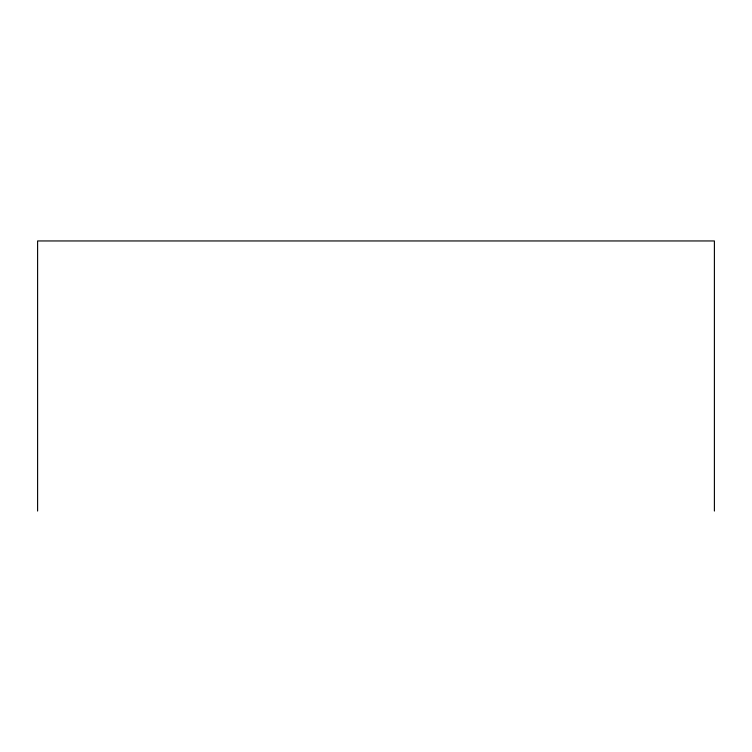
<?xml version="1.0" encoding="UTF-8"?>
<svg xmlns="http://www.w3.org/2000/svg" width="752" height="752" viewBox="0 0 752 752"><rect width="100%" height="100%" fill="white"/><g stroke="black" fill="none" stroke-linecap="round" stroke-linejoin="round"><path stroke-width="1.13" d="M714.4 511.05L714.4 240.95L37.6 240.95L37.6 511.05"/></g></svg>
